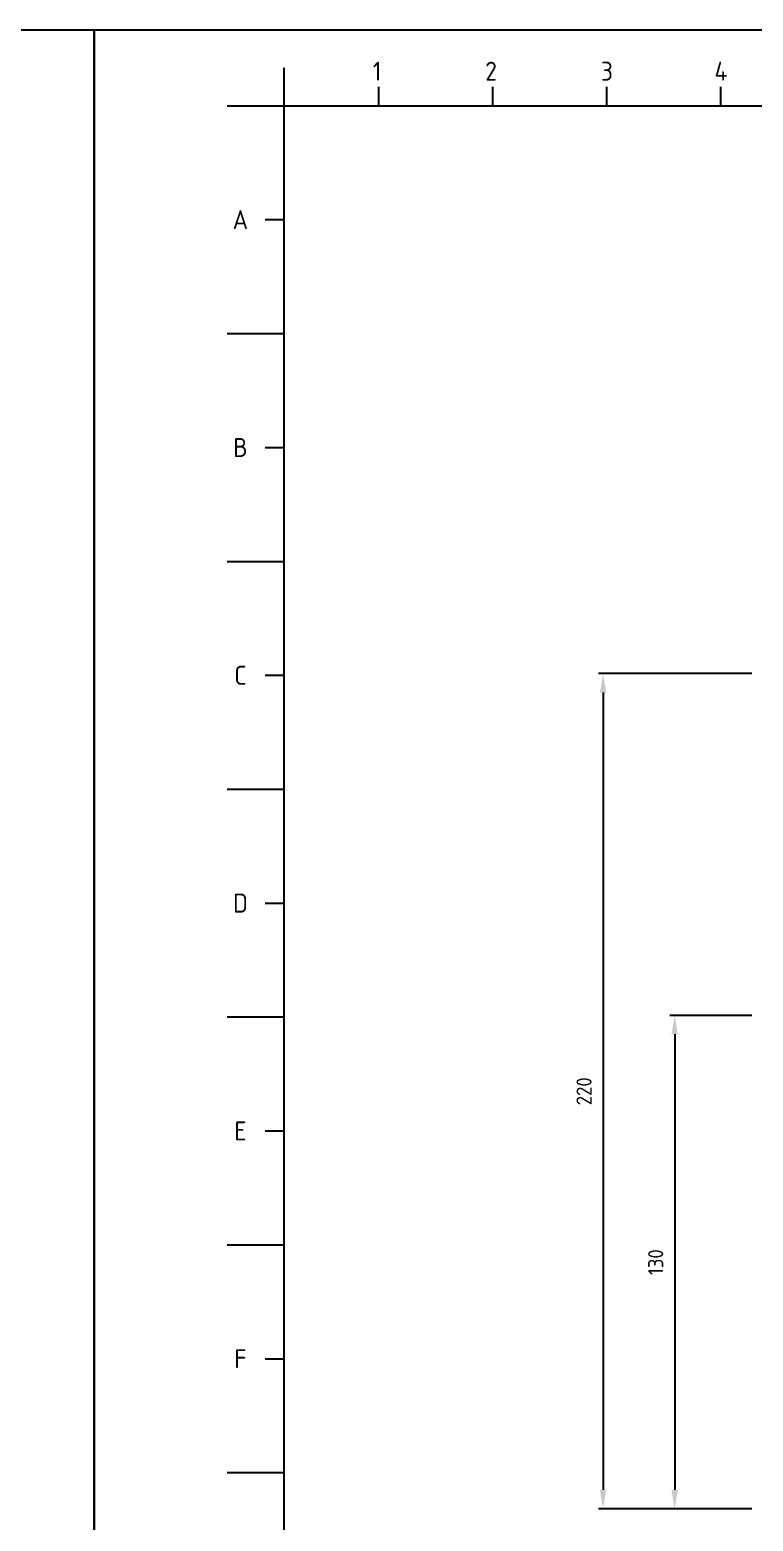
# Model space of a CAD drawing. Header units: millimetres. Extents: x 2272 to 7312, y -3839 to -3184.
# Drawn here: x 3523 to 3618.2, y -3738.6 to -3542.2 of the extents above; entities that cross this region are included whole.
import ezdxf
from ezdxf.enums import TextEntityAlignment as Align

# ---------------------------------------------------------------- set-up
doc = ezdxf.new("R2010")
doc.units = ezdxf.units.MM
doc.layers.add('COTAS', color=3, linetype='Continuous')
doc.layers.add('TEXTOS', color=3, linetype='Continuous')
doc.styles.add('ROMANS', font='isocp3.shx')
doc.styles.add('style1', font='arial.ttf', dxfattribs={"height": 1})
doc.styles.add('style2', font='romab___.ttf', dxfattribs={"height": 1})

# ---------------------------------------------------------------- blocks, each defined once
blk = doc.blocks.new('A3-Funcional')
at = {"color": 1, "linetype": 'Continuous'}
for p, q in [((25, 287), (410, 287)), ((25, 10), (25, 287))]:
    blk.add_line(p, q, dxfattribs=at)
at = {"color": 11}
blk.add_lwpolyline([(0, 0), (0, 297), (420, 297), (420, 0)], close=True, dxfattribs=at)
at = {"layer": 'TEXTOS'}
blk.add_line((25, 287), (25, 292), dxfattribs=at)
at = {"layer": 'TEXTOS', "color": 3}
for p, q in [((37.5, 287), (37.5, 289.5)), ((52.5, 287), (52.5, 289.5)), ((67.5, 287), (67.5, 289.5)), ((82.5, 287), (82.5, 289.5)), ((17.5, 287), (25, 287)), ((22.5, 272), (25, 272)), ((17.5, 257), (25, 257)), ((22.5, 242), (25, 242)), ((17.5, 227), (25, 227)), ((22.5, 212), (25, 212)), ((17.5, 197), (25, 197)), ((22.5, 182), (25, 182)), ((17.5, 167), (25, 167)), ((22.5, 152), (25, 152)), ((17.5, 137), (25, 137)), ((22.5, 122), (25, 122)), ((17.5, 107), (25, 107))]:
    blk.add_line(p, q, dxfattribs=at)
at = {"layer": 'TEXTOS', "color": 3, "style": 'ROMANS'}
for s, p in [('1', (37.25, 290.3)), ('2', (52.25, 290.3)), ('3', (67.5, 290.3)), ('4', (82.5, 290.3))]:
    blk.add_text(s, height=2.5, dxfattribs=at).set_placement(p, align=Align.CENTER)
for s, p in [('A', (19.26, 272)), ('B', (19.26, 242)), ('C', (19.26, 212)), ('D', (19.26, 182)), ('E', (19.26, 152)), ('F', (19.26, 122))]:
    blk.add_text(s, height=2.5, dxfattribs=at).set_placement(p, align=Align.MIDDLE)
at = {"layer": 'TEXTOS', "color": 7, "linetype": 'Continuous', "style": 'style2', "width": 0.8}
blk.add_attdef('CLIENTE', (295.02, 31.81), '', height=3.5, dxfattribs=at)
at = {"layer": 'TEXTOS', "color": 7, "style": 'style2'}
blk.add_attdef('NºOBRA', text='', height=4, dxfattribs=at).set_placement((380.19, 28), align=Align.CENTER)
at = {"layer": 'TEXTOS', "color": 7, "linetype": 'Continuous', "style": 'style1'}
for tag, p in [('0/0', (403.7, 28)), ('1088-01MP01', (379.98, 18.5)), ('REVCLIENTE', (403.7, 18.5)), ('1088-01MP01', (379.98, 11.43)), ('REV', (403.7, 11.19))]:
    blk.add_attdef(tag, text='', height=2.5, dxfattribs=at).set_placement(p, align=Align.CENTER)
at = {"layer": 'TEXTOS', "style": 'ROMANS'}
for tag, p in [('04/01/01', (204.48, 27.37)), ('NAMEDIB', (224.48, 27.33)), ('FECHREV', (204.48, 20.11)), ('NAMEREV', (224.48, 20.1)), ('FECHAPR', (204.48, 12.61)), ('NAMEAPR', (224.48, 12.6))]:
    blk.add_attdef(tag, text='', height=2, dxfattribs=at).set_placement(p, align=Align.CENTER)
at = {"layer": 'TEXTOS', "color": 7, "style": 'style1'}
blk.add_attdef('OBRA', (295.02, 26.8), '', height=2.5, dxfattribs=at)
at = {"layer": 'TEXTOS', "color": 7, "style": 'style1', "width": 0.85}
for tag, p in [('DESCRIPCION1', (332.01, 20.37)), ('DESCRIPCION2', (332.01, 16.29)), ('DESCRIPCION3', (332.01, 12.18))]:
    blk.add_attdef(tag, text='', height=2.5, dxfattribs=at).set_placement(p, align=Align.CENTER)
blk = doc.blocks.new('A$C24A666E3')
at = {"layer": 'COTAS'}
for p, q in [((1679.619, -182.826), (1639.175, -182.826)), ((1640.425, -187.826), (1640.425, -397.826)), ((1679.619, -272.826), (1658.021, -272.826)), ((1659.271, -277.826), (1659.271, -397.826)), ((1679.619, -402.826), (1639.175, -402.826)), ((1679.619, -402.826), (1658.021, -402.826))]:
    blk.add_line(p, q, dxfattribs=at)
for points in [[(1639.591, -187.826), (1641.258, -187.826), (1640.425, -182.826)], [(1658.438, -277.826), (1660.104, -277.826), (1659.271, -272.826)], [(1639.591, -397.826), (1641.258, -397.826), (1640.425, -402.826)], [(1658.438, -397.826), (1660.104, -397.826), (1659.271, -402.826)]]:
    blk.add_solid(points, dxfattribs=at)
at = {"layer": 'COTAS', "char_height": 4, "attachment_point": 5, "rotation": 90, "style": 'ROMANS'}
for s, insert in [('220', (1635.424, -292.826)), ('130', (1654.271, -337.826))]:
    blk.add_mtext(s, dxfattribs=dict(at, insert=insert))

msp = doc.modelspace()

# ---------------------------------------------------------------- block references
for p in [(3111.5, -3839.17), (3531.5, -3839.17)]:
    msp.add_blockref('A3-Funcional', p)
at = {"xscale": 0.5, "yscale": 0.5, "zscale": 0.5}
msp.add_blockref('A$C24A666E3', (2778.28, -3535.54), dxfattribs=at)

doc.saveas('drawing.dxf')
